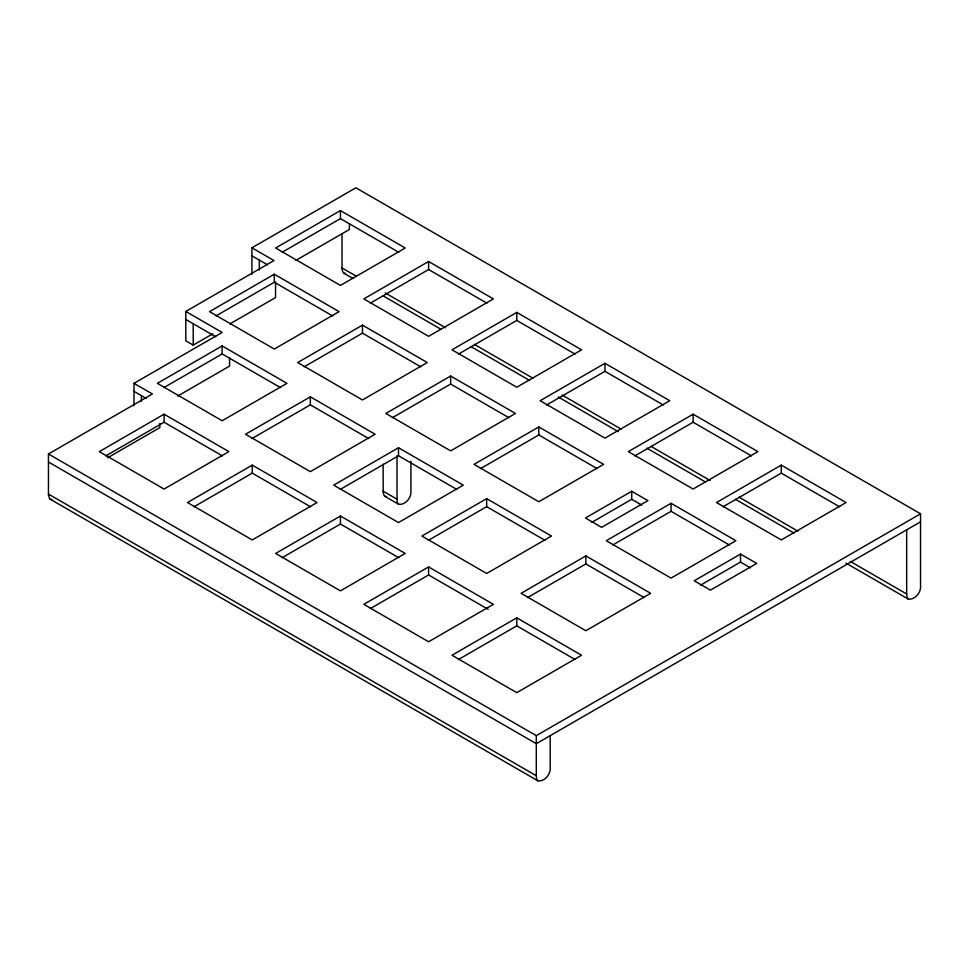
<?xml version="1.0" encoding="UTF-8"?>
<svg xmlns="http://www.w3.org/2000/svg" width="969" height="969" viewBox="0 0 969 969"><rect width="100%" height="100%" fill="white"/><g stroke="black" fill="none" stroke-linecap="round" stroke-linejoin="round"><path stroke-width="1.45" d="M251.928 274.36L251.928 247.81L355.889 187.792L920.55 513.8L920.55 585.954C921.156 592.519 915.015 599.968 908.328 599.108L845.973 563.11M340.434 210.6L275.632 248.003L340.434 285.419L405.236 248.003L340.434 210.6L340.434 218.619L282.112 252.279M212.805 333.796L193.206 345.109L185.806 340.846L185.806 311.449L273.973 260.54L251.928 247.81M295.884 260.382L349.409 229.483L349.409 223.778M274.3 274.227L209.51 311.643L274.3 349.046L339.102 311.643L274.3 274.227L274.3 282.245L215.99 315.918M229.798 323.985L275.535 297.58L275.535 281.906M133.988 405.611L133.988 383.336L222.155 332.44L185.806 311.449M222.155 345.933L157.366 383.336L222.155 420.752L286.957 383.336L222.155 345.933L222.155 353.951L163.846 387.612M550.186 735.653L550.186 767.714C550.792 774.279 544.651 781.729 537.965 780.869L49.649 498.865L48.45 494.905L48.45 453.989L152.399 393.971L133.988 383.336M177.702 396.055L229.568 366.1L229.568 357.549M164.088 414.211L99.298 451.627L164.088 489.042L228.89 451.627L164.088 414.211L164.088 422.23L105.778 455.902M428.601 261.497L363.811 298.912L428.601 336.328L493.403 298.912L428.601 261.497L428.601 269.515L486.922 303.188M370.291 303.188L428.601 269.515M107.595 457.792L159.812 427.644L159.812 423.368M362.479 325.136L297.677 362.539L362.479 399.955L427.268 362.539L362.479 325.136L362.479 333.154L420.788 366.815M304.157 366.815L362.479 333.154M310.334 396.83L245.532 434.245L310.334 471.661L375.124 434.245L310.334 396.83L310.334 404.848L368.644 438.521M252.013 438.521L310.334 404.848M252.267 465.12L187.465 502.536L252.267 539.939L317.057 502.536L252.267 465.12L252.267 473.138L310.577 506.811M516.78 312.406L451.978 349.821L516.78 387.225L581.57 349.821L516.78 312.406L516.78 320.424L458.458 354.097M193.945 506.811L252.267 473.138M450.646 376.033L385.844 413.448L450.646 450.864L515.447 413.448L450.646 376.033L450.646 384.051L508.967 417.724M392.324 417.724L450.646 384.051M398.501 447.739L333.699 485.154L398.501 522.557L463.291 485.154L398.501 447.739L398.501 455.757L456.823 489.43M340.18 489.43L398.501 455.757M340.434 516.029L275.632 553.432L340.434 590.848L405.236 553.432L340.434 516.029L340.434 524.047L398.756 557.708M604.947 363.314L540.145 400.718L604.947 438.133L669.736 400.718L604.947 363.314L604.947 371.333L546.625 404.994M282.112 557.708L340.434 524.047M538.812 426.941L474.023 464.357L538.812 501.76L603.614 464.357L538.812 426.941L538.812 434.96L480.503 468.633M486.668 498.647L421.878 536.051L486.668 573.466L551.47 536.051L486.668 498.647L486.668 506.666L544.99 540.327M428.359 540.327L486.668 506.666M428.601 566.926L363.811 604.341L428.601 641.757L493.403 604.341L428.601 566.926L428.601 574.944L488.219 609.368M693.114 414.211L628.324 451.627L693.114 489.042L757.915 451.627L693.114 414.211L693.114 422.23L751.435 455.902M370.291 608.617L428.601 574.944M634.804 455.902L693.114 422.23M631.727 491.271L585.446 517.991L601.652 527.354L647.934 500.622L631.727 491.271L631.727 499.289L591.877 522.303M671.069 503.299L606.279 540.714L671.069 578.118L735.871 540.714L671.069 503.299L671.069 511.317L729.391 544.99M585.857 555.915L521.068 593.319L585.857 630.734L650.659 593.319L585.857 555.915L585.857 563.934L527.548 597.594M612.759 544.99L671.069 511.317M516.78 617.834L451.978 655.25L516.78 692.653L581.57 655.25L516.78 617.834L516.78 625.853L575.089 659.526M781.28 465.12L716.491 502.536L781.28 539.939L846.082 502.536L781.28 465.12L781.28 473.138L722.971 506.811M458.458 659.526L516.78 625.853M740.498 554.074L694.216 580.794L710.41 590.145L756.692 563.425L740.498 554.074L740.498 562.093L700.648 585.094M48.45 453.989L536.305 735.653L920.55 513.8M920.55 521.819L536.305 743.671L48.45 462.007M345.412 273.428L343.196 272.749L342.033 269.612L341.996 233.662M51.866 499.532L50.109 499.205M386.558 496.637L384.342 495.971L383.179 492.821L383.143 464.199M384.802 496.31L398.695 504.328C405.369 505.188 411.522 497.739 410.917 491.174L410.917 461.196M340.434 218.619L398.756 252.279M516.78 320.424L575.089 354.097M604.947 371.333L663.268 404.994M781.28 473.138L839.602 506.811M341.996 267.965L356.41 276.286M385.238 292.929L445.498 327.716M474.325 344.358L533.277 378.394M562.105 395.037L621.056 429.073M651.192 446.479L710.144 480.515M738.972 497.145L797.923 531.194M850.334 561.451L906.669 593.973L906.948 597.11L908.328 599.108M343.656 273.101L352.752 278.345M382.634 295.593L441.089 329.351M470.97 346.599L529.571 380.429M558.241 396.987L618.174 431.593M646.844 448.138L705.48 481.993M735.447 499.301L794.011 533.107M251.928 255.828L267.492 264.816M274.3 282.245L332.621 315.918M538.812 434.96L597.134 468.633M631.727 499.289L641.696 505.043M740.498 562.093L750.466 567.846M185.806 319.467L215.663 336.703M222.155 353.951L280.477 387.612M585.857 563.934L644.179 597.594M383.143 491.174L397.024 499.192L397.302 502.33L398.695 504.328M133.988 391.355L146.271 398.441M164.088 422.23L222.41 455.902M48.45 494.069L536.305 775.733L536.572 778.87L537.965 780.869M906.669 529.837L906.669 593.973M536.305 735.653L536.305 775.733M397.024 455.721L397.024 499.192M259.329 260.104L259.329 270.085M193.206 323.743L193.206 345.109M141.389 395.631L141.389 401.336"/></g></svg>
